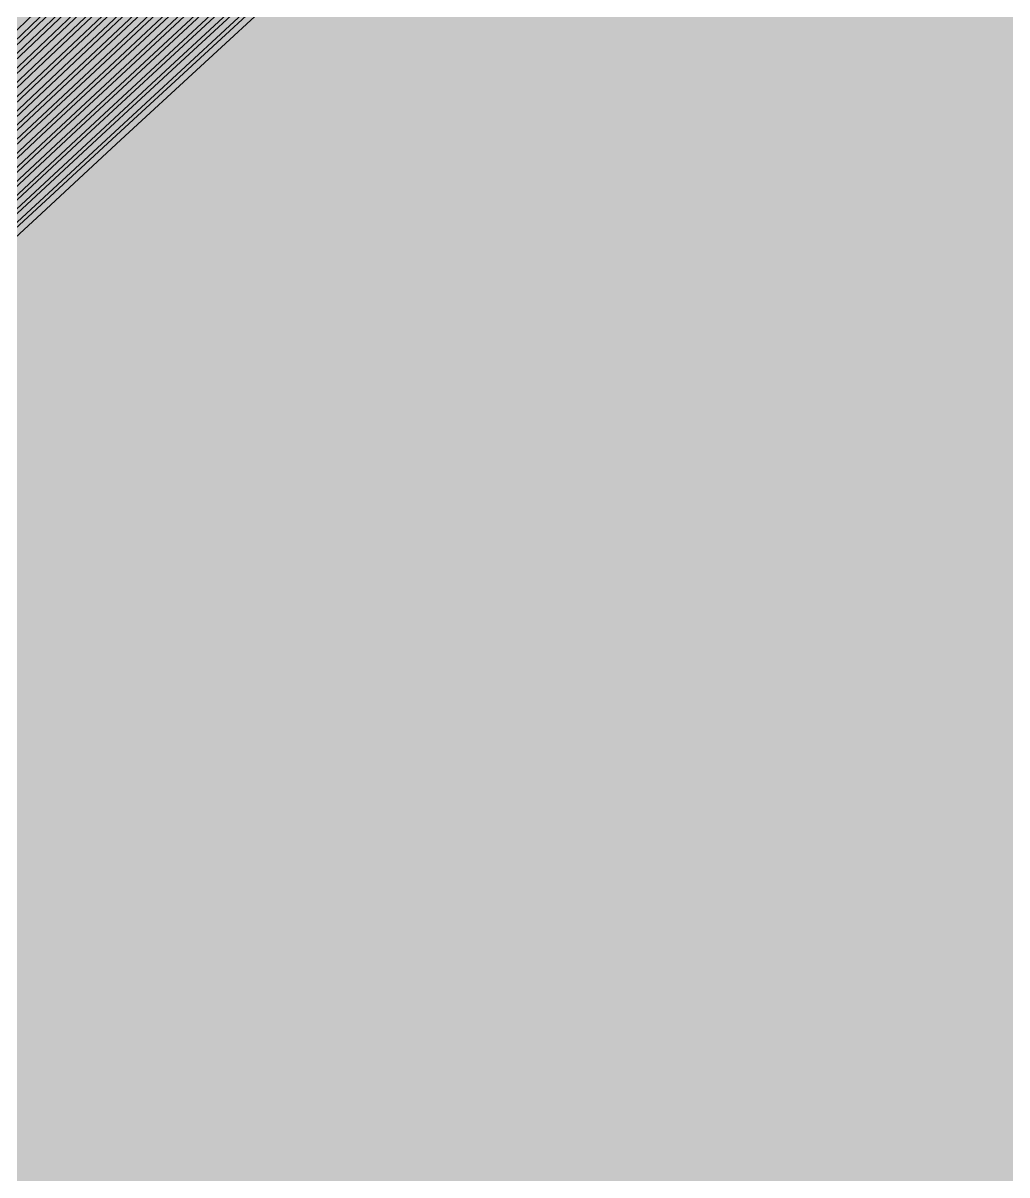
# Model space of a CAD drawing. Header units: metres. Extents: x -7231 to 10969, y -37556 to 1873.
# Drawn here: x 3597.9 to 3899.1, y -18804.6 to -18451.9 of the extents above; entities that cross this region are included whole.
import ezdxf

# ---------------------------------------------------------------- set-up
doc = ezdxf.new("R2010")
doc.units = ezdxf.units.M
for name, color, linetype in [('Metal1', 4, 'CONTINUOUS'), ('Metal2', 3, 'CONTINUOUS'), ('Polyimide', 7, 'CONTINUOUS')]:
    doc.layers.add(name, color=color, linetype=linetype)

msp = doc.modelspace()

# ---------------------------------------------------------------- hatches: boundary and pattern name
at = {"layer": 'Polyimide'}
msp.add_hatch(color=7, dxfattribs=at).paths.add_polyline_path([(4065.69, -468), (4066.67, -501.99), (4068.51, -535.99), (4071.41, -569.99), (4075.54, -603.99), (4081.04, -637.99), (4088.01, -671.99), (4096.52, -705.98), (4106.62, -739.98), (4118.33, -773.98), (4131.63, -807.98), (4146.49, -841.98), (4162.87, -875.98), (4180.68, -909.97), (4199.83, -943.97), (4220.22, -977.97), (4241.73, -1011.97), (4264.21, -1045.97), (4287.52, -1079.96), (4311.51, -1113.96), (4336.01, -1147.96), (4360.86, -1181.96), (4385.88, -1215.96), (4410.89, -1249.96), (4435.74, -1283.95), (4460.24, -1317.95), (4484.23, -1351.95), (4507.54, -1385.95), (4530.02, -1419.95), (4551.53, -1453.94), (4571.92, -1487.94), (4591.07, -1521.94), (4608.88, -1555.94), (4625.26, -1589.94), (4640.12, -1623.94), (4653.42, -1657.93), (4665.13, -1691.93), (4675.23, -1725.93), (4683.74, -1759.93), (4690.71, -1793.93), (4696.21, -1827.93), (4700.34, -1861.92), (4703.24, -1895.92), (4705.08, -1929.92), (4706.06, -1963.92), (4706.44, -1997.92), (4706.5, -2031.91), (4706.5, -4793.02), (4709.95, -4838.39), (4720.22, -4882.71), (4737.08, -4924.98), (4760.13, -4964.2), (4788.85, -4999.49), (4822.58, -5030.03), (4860.53, -5055.12), (4901.85, -5074.18), (4901.85, -5074.18), (4970.68, -5105.23), (5034.7, -5145.26), (5092.76, -5193.54), (5143.8, -5249.19), (5186.89, -5311.2), (5221.24, -5378.44), (5246.23, -5449.69), (5261.41, -5523.66), (5266.5, -5599), (5261.41, -5674.34), (5246.23, -5748.31), (5221.24, -5819.56), (5186.89, -5886.8), (5143.8, -5948.81), (5092.76, -6004.46), (5034.7, -6052.74), (4970.68, -6092.77), (4901.85, -6123.82), (4860.53, -6142.88), (4822.58, -6167.97), (4788.85, -6198.51), (4760.13, -6233.8), (4737.08, -6273.02), (4720.22, -6315.29), (4709.95, -6359.61), (4706.5, -6404.98), (4706.5, -9221.52), (4709.95, -9266.88), (4720.22, -9311.21), (4737.08, -9353.47), (4760.13, -9392.7), (4788.85, -9427.98), (4822.58, -9458.52), (4860.53, -9483.61), (4901.85, -9502.67), (4970.68, -9533.72), (5034.7, -9573.75), (5092.76, -9622.03), (5143.8, -9677.68), (5186.89, -9739.69), (5221.24, -9806.94), (5246.23, -9878.19), (5261.41, -9952.16), (5266.5, -10027.49), (5261.41, -10102.83), (5246.23, -10176.8), (5221.24, -10248.05), (5186.89, -10315.3), (5143.8, -10377.31), (5092.76, -10432.96), (5034.7, -10481.24), (4970.68, -10521.27), (4901.85, -10552.32), (4860.53, -10571.38), (4822.58, -10596.46), (4788.85, -10627), (4760.13, -10662.29), (4737.08, -10701.52), (4720.22, -10743.78), (4709.95, -10788.1), (4706.5, -10833.47), (4706.5, -13650.01), (4709.95, -13695.38), (4720.22, -13739.7), (4737.08, -13781.96), (4760.13, -13821.19), (4788.85, -13856.48), (4822.58, -13887.02), (4860.53, -13912.11), (4901.85, -13931.17), (4970.68, -13962.22), (5034.7, -14002.25), (5092.76, -14050.53), (5143.8, -14106.18), (5186.89, -14168.19), (5221.24, -14235.43), (5246.23, -14306.68), (5261.41, -14380.65), (5266.5, -14455.99), (5261.41, -14531.33), (5246.23, -14605.29), (5221.24, -14676.55), (5186.89, -14743.79), (5143.8, -14805.8), (5092.76, -14861.45), (5034.7, -14909.73), (4970.68, -14949.76), (4901.85, -14980.81), (4860.53, -14999.87), (4822.58, -15024.96), (4788.85, -15055.5), (4760.13, -15090.79), (4737.08, -15130.01), (4720.22, -15172.27), (4709.95, -15216.6), (4706.5, -15261.97), (4706.5, -15455.99), (4720.95, -15750.04), (4764.14, -16041.26), (4835.68, -16326.84), (4934.86, -16604.04), (5060.74, -16870.18), (5212.09, -17122.7), (5387.47, -17359.17), (5585.18, -17577.31), (5803.32, -17775.02), (6039.79, -17950.4), (6292.31, -18101.75), (6558.45, -18227.63), (6835.65, -18326.81), (7121.23, -18398.34), (7412.45, -18441.54), (7706.5, -18455.99), (9969.01, -18455.99), (10047.42, -18459.84), (10125.08, -18471.36), (10201.23, -18490.44), (10275.15, -18516.89), (10346.12, -18550.45), (10413.46, -18590.81), (10476.52, -18637.58), (10534.69, -18690.3), (10587.41, -18748.47), (10634.18, -18811.53), (10674.54, -18878.87), (10708.11, -18949.84), (10734.56, -19023.76), (10753.63, -19099.92), (10765.15, -19177.58), (10769.01, -19255.99), (10769.01, -20895.8), (10730.24, -20951.41), (10694.6, -21009.08), (10662.21, -21068.63), (10633.17, -21129.89), (10607.55, -21192.66), (10585.45, -21256.74), (10566.93, -21321.96), (10552.05, -21388.09), (10540.84, -21454.95), (10533.35, -21522.33), (10529.6, -21590.02), (10529.6, -21657.81), (10533.35, -21725.5), (10540.84, -21792.87), (10552.05, -21859.73), (10566.93, -21925.87), (10585.45, -21991.08), (10607.55, -22055.17), (10633.17, -22117.94), (10662.21, -22179.19), (10694.6, -22238.74), (10730.24, -22296.41), (10769.01, -22352.03), (10769.01, -32454.24), (10728.74, -32510.49), (10691.72, -32568.92), (10658.05, -32629.35), (10627.85, -32691.58), (10601.2, -32755.42), (10578.21, -32820.67), (10558.93, -32887.1), (10543.44, -32954.52), (10531.77, -33022.71), (10523.97, -33091.44), (10520.07, -33160.51), (10520.07, -33229.69), (10523.97, -33298.75), (10531.77, -33367.49), (10543.44, -33435.67), (10558.93, -33503.09), (10578.21, -33569.53), (10601.2, -33634.77), (10627.85, -33698.61), (10658.05, -33760.85), (10691.72, -33821.28), (10728.74, -33879.71), (10769.01, -33935.96), (10769.01, -36556), (10765.15, -36634.41), (10753.63, -36712.07), (10734.56, -36788.23), (10708.11, -36862.15), (10674.54, -36933.12), (10634.18, -37000.46), (10587.41, -37063.51), (10534.69, -37121.69), (10476.52, -37174.41), (10413.46, -37221.18), (10346.12, -37261.54), (10275.15, -37295.1), (10201.23, -37321.55), (10125.08, -37340.63), (10047.42, -37352.15), (9969.01, -37356), (-6231.01, -37356), (-6309.42, -37352.15), (-6387.08, -37340.63), (-6463.23, -37321.55), (-6537.15, -37295.1), (-6608.12, -37261.54), (-6675.46, -37221.18), (-6738.52, -37174.41), (-6796.69, -37121.69), (-6849.41, -37063.51), (-6896.18, -37000.46), (-6936.54, -36933.12), (-6970.11, -36862.15), (-6996.56, -36788.23), (-7015.63, -36712.07), (-7027.15, -36634.41), (-7031.01, -36556), (-7031.01, -33936), (-6990.74, -33879.75), (-6953.7, -33821.31), (-6920.03, -33760.88), (-6889.82, -33698.64), (-6863.18, -33634.8), (-6840.18, -33569.55), (-6820.9, -33503.11), (-6805.4, -33435.69), (-6793.74, -33367.49), (-6785.94, -33298.75), (-6782.03, -33229.68), (-6782.03, -33160.5), (-6785.94, -33091.43), (-6793.74, -33022.69), (-6805.4, -32954.5), (-6820.9, -32887.07), (-6840.18, -32820.63), (-6863.18, -32755.39), (-6889.82, -32691.54), (-6920.03, -32629.3), (-6953.7, -32568.87), (-6990.74, -32510.43), (-7031.01, -32454.18), (-7031.01, -22364.83), (-6990.74, -22308.58), (-6953.7, -22250.14), (-6920.03, -22189.71), (-6889.82, -22127.47), (-6863.18, -22063.62), (-6840.18, -21998.38), (-6820.9, -21931.94), (-6805.4, -21864.51), (-6793.74, -21796.32), (-6785.94, -21727.58), (-6782.03, -21658.51), (-6782.03, -21589.33), (-6785.94, -21520.26), (-6793.74, -21451.52), (-6805.4, -21383.32), (-6820.9, -21315.9), (-6840.18, -21249.46), (-6863.18, -21184.21), (-6889.82, -21120.37), (-6920.03, -21058.13), (-6953.7, -20997.7), (-6990.74, -20939.26), (-7031.01, -20883.01), (-7031.01, -19255.99), (-7027.15, -19177.58), (-7015.63, -19099.92), (-6996.56, -19023.76), (-6970.11, -18949.84), (-6936.54, -18878.87), (-6896.18, -18811.53), (-6849.41, -18748.47), (-6796.69, -18690.3), (-6738.52, -18637.58), (-6675.46, -18590.81), (-6608.12, -18550.45), (-6537.15, -18516.89), (-6463.23, -18490.44), (-6387.08, -18471.36), (-6309.42, -18459.84), (-6231.01, -18455.99), (-3968.5, -18455.99), (-3674.45, -18441.54), (-3383.23, -18398.34), (-3097.65, -18326.81), (-2820.45, -18227.63), (-2554.31, -18101.75), (-2301.79, -17950.4), (-2065.32, -17775.02), (-1847.18, -17577.31), (-1649.47, -17359.17), (-1474.09, -17122.7), (-1322.74, -16870.18), (-1196.86, -16604.04), (-1097.68, -16326.84), (-1026.14, -16041.26), (-982.95, -15750.04), (-968.5, -15455.99), (-968.5, -15261.97), (-971.95, -15216.6), (-982.22, -15172.27), (-999.08, -15130.01), (-1022.13, -15090.79), (-1050.85, -15055.5), (-1084.58, -15024.96), (-1122.53, -14999.87), (-1163.85, -14980.81), (-1232.68, -14949.76), (-1296.7, -14909.73), (-1354.76, -14861.45), (-1405.8, -14805.8), (-1448.89, -14743.79), (-1483.24, -14676.55), (-1508.23, -14605.29), (-1523.41, -14531.33), (-1528.5, -14455.99), (-1523.41, -14380.65), (-1508.23, -14306.68), (-1483.24, -14235.43), (-1448.89, -14168.19), (-1405.8, -14106.18), (-1354.76, -14050.53), (-1296.7, -14002.25), (-1232.68, -13962.22), (-1163.85, -13931.17), (-1122.53, -13912.11), (-1084.58, -13887.02), (-1050.85, -13856.48), (-1022.13, -13821.19), (-999.08, -13781.96), (-982.22, -13739.7), (-971.95, -13695.38), (-968.5, -13650.01), (-968.5, -12309.64), (-971.95, -12264.27), (-982.22, -12219.94), (-999.08, -12177.68), (-1022.13, -12138.46), (-1050.85, -12103.17), (-1084.58, -12072.63), (-1122.53, -12047.54), (-1163.85, -12028.48), (-1232.68, -11997.43), (-1296.7, -11957.4), (-1354.76, -11909.12), (-1405.8, -11853.47), (-1448.89, -11791.46), (-1483.24, -11724.22), (-1508.23, -11652.96), (-1523.41, -11579), (-1528.5, -11503.66), (-1523.41, -11428.32), (-1508.23, -11354.35), (-1483.24, -11283.1), (-1448.89, -11215.86), (-1405.8, -11153.85), (-1354.76, -11098.2), (-1296.7, -11049.92), (-1232.68, -11009.89), (-1163.85, -10978.84), (-1122.53, -10959.78), (-1084.58, -10934.69), (-1050.85, -10904.15), (-1022.13, -10868.86), (-999.08, -10829.63), (-982.22, -10787.37), (-971.95, -10743.05), (-968.5, -10697.68), (-968.5, -9357.31), (-971.95, -9311.94), (-982.22, -9267.62), (-999.08, -9225.35), (-1022.13, -9186.13), (-1050.85, -9150.84), (-1084.58, -9120.3), (-1122.53, -9095.21), (-1163.85, -9076.15), (-1163.85, -9076.15), (-1232.68, -9045.1), (-1296.7, -9005.07), (-1354.76, -8956.79), (-1405.8, -8901.14), (-1448.89, -8839.13), (-1483.24, -8771.89), (-1508.23, -8700.64), (-1523.41, -8626.67), (-1528.5, -8551.33), (-1523.41, -8475.99), (-1508.23, -8402.02), (-1483.24, -8330.77), (-1448.89, -8263.53), (-1405.8, -8201.52), (-1354.76, -8145.87), (-1296.7, -8097.59), (-1232.68, -8057.56), (-1163.85, -8026.51), (-1163.85, -8026.51), (-1122.53, -8007.45), (-1084.58, -7982.36), (-1050.85, -7951.82), (-1022.13, -7916.53), (-999.08, -7877.31), (-982.22, -7835.04), (-971.95, -7790.72), (-968.5, -7745.35), (-968.5, -6404.98), (-971.95, -6359.61), (-982.22, -6315.29), (-999.08, -6273.02), (-1022.13, -6233.8), (-1050.85, -6198.51), (-1084.58, -6167.97), (-1122.53, -6142.88), (-1163.85, -6123.82), (-1163.85, -6123.82), (-1232.68, -6092.77), (-1296.7, -6052.74), (-1354.76, -6004.46), (-1405.8, -5948.81), (-1448.89, -5886.8), (-1483.24, -5819.56), (-1508.23, -5748.31), (-1523.41, -5674.34), (-1528.5, -5599), (-1523.41, -5523.66), (-1508.23, -5449.69), (-1483.24, -5378.44), (-1448.89, -5311.2), (-1405.8, -5249.19), (-1354.76, -5193.54), (-1296.7, -5145.26), (-1232.68, -5105.23), (-1163.85, -5074.18), (-1163.85, -5074.18), (-1122.53, -5055.12), (-1084.58, -5030.03), (-1050.85, -4999.49), (-1022.13, -4964.2), (-999.08, -4924.98), (-982.22, -4882.71), (-971.95, -4838.39), (-968.5, -4793.02), (-968.5, -2031.91), (-968.44, -1997.92), (-968.06, -1963.92), (-967.05, -1929.92), (-965.18, -1895.92), (-962.22, -1861.92), (-958.01, -1827.93), (-952.41, -1793.93), (-945.31, -1759.93), (-936.64, -1725.93), (-926.35, -1691.93), (-914.43, -1657.93), (-900.88, -1623.94), (-885.74, -1589.94), (-869.05, -1555.94), (-850.91, -1521.94), (-831.4, -1487.94), (-810.63, -1453.94), (-788.72, -1419.95), (-765.82, -1385.95), (-742.07, -1351.95), (-717.63, -1317.95), (-692.67, -1283.95), (-667.36, -1249.96), (-641.88, -1215.96), (-616.39, -1181.96), (-591.08, -1147.96), (-566.12, -1113.96), (-541.68, -1079.96), (-517.93, -1045.97), (-495.03, -1011.97), (-473.12, -977.97), (-452.35, -943.97), (-432.84, -909.97), (-414.7, -875.98), (-398.01, -841.98), (-382.87, -807.98), (-369.32, -773.98), (-357.4, -739.98), (-347.11, -705.98), (-338.44, -671.99), (-331.34, -637.99), (-325.74, -603.99), (-321.53, -569.99), (-318.57, -535.99), (-316.7, -501.99), (-315.69, -468), (-315.31, -434), (-315.25, -400), (-315.25, 401), (-315.25, 451), (-315.25, 1644), (-270.25, 1644), (-270.03, 1637.13), (-269.35, 1630.29), (-268.23, 1623.52), (-266.67, 1616.82), (-264.68, 1610.25), (-262.26, 1603.82), (-259.42, 1597.56), (-256.18, 1591.5), (-252.55, 1585.67), (-248.55, 1580.08), (-244.19, 1574.77), (-239.5, 1569.75), (-234.48, 1565.06), (-229.17, 1560.7), (-223.58, 1556.7), (-217.75, 1553.07), (-211.69, 1549.83), (-205.43, 1546.99), (-199, 1544.57), (-192.43, 1542.58), (-185.73, 1541.02), (-178.96, 1539.9), (-172.12, 1539.22), (-165.25, 1539), (-158.38, 1539.22), (-151.54, 1539.9), (-144.77, 1541.02), (-138.07, 1542.58), (-131.5, 1544.57), (-125.07, 1546.99), (-118.81, 1549.83), (-112.75, 1553.07), (-106.92, 1556.7), (-101.33, 1560.7), (-96.02, 1565.06), (-91, 1569.75), (-86.31, 1574.77), (-81.95, 1580.08), (-77.95, 1585.67), (-74.32, 1591.5), (-71.08, 1597.56), (-68.24, 1603.82), (-65.82, 1610.25), (-63.83, 1616.82), (-62.27, 1623.52), (-61.15, 1630.29), (-60.47, 1637.13), (-60.25, 1644), (1853, 1644), (1853, 1573), (3815.25, 1573), (3815.46, 1579.54), (3816.11, 1586.05), (3817.17, 1592.51), (3818.66, 1598.88), (3820.56, 1605.14), (3822.86, 1611.27), (3825.56, 1617.23), (3828.65, 1623), (3832.1, 1628.56), (3835.91, 1633.88), (3840.07, 1638.93), (3844.54, 1643.71), (3849.32, 1648.18), (3854.37, 1652.34), (3859.69, 1656.15), (3865.25, 1659.6), (3871.02, 1662.69), (3876.98, 1665.39), (3883.11, 1667.69), (3889.37, 1669.59), (3895.74, 1671.08), (3902.2, 1672.14), (3908.71, 1672.79), (3915.25, 1673), (3921.79, 1672.79), (3928.3, 1672.14), (3934.76, 1671.08), (3941.13, 1669.59), (3947.39, 1667.69), (3953.52, 1665.39), (3959.48, 1662.69), (3965.25, 1659.6), (3970.81, 1656.15), (3976.13, 1652.34), (3981.18, 1648.18), (3985.96, 1643.71), (3990.43, 1638.93), (3994.59, 1633.88), (3998.4, 1628.56), (4001.85, 1623), (4004.94, 1617.23), (4007.64, 1611.27), (4009.94, 1605.14), (4011.84, 1598.88), (4013.33, 1592.51), (4014.39, 1586.05), (4015.04, 1579.54), (4015.25, 1573), (4065.25, 1573), (4065.25, 451), (4065.25, 401), (4065.25, -400), (4065.31, -434), (4065.69, -468)])

# ---------------------------------------------------------------- linework, layer by layer
at = {"layer": 'Metal1'}
for points in [[(3349.25, -19211.9), (3349.99, -18721.08), (3350.93, -18711.85), (3351.85, -18702.8), (3352.81, -18698.1), (3361.44, -18682.48), (3378.46, -18666.22), (3402.01, -18643.72), (3425.56, -18621.22), (3449.11, -18598.72), (3472.66, -18576.22), (3496.21, -18553.72), (3519.76, -18531.22), (3543.31, -18508.72), (3566.87, -18486.22), (3590.42, -18463.72), (3613.97, -18441.22)], [(3357.25, -19211.9), (3357.99, -18721.08), (3358.94, -18711.85), (3359.86, -18702.8), (3360.82, -18698.1), (3369.48, -18682.5), (3386.61, -18666.22), (3410.29, -18643.72), (3433.97, -18621.22), (3457.64, -18598.72), (3481.32, -18576.22), (3505, -18553.72), (3528.68, -18531.22), (3552.36, -18508.72), (3576.04, -18486.22), (3599.71, -18463.71), (3623.39, -18441.21)], [(3365.25, -19211.9), (3365.99, -18721.09), (3366.94, -18711.85), (3367.87, -18702.79), (3368.84, -18698.09), (3377.53, -18682.51), (3394.76, -18666.22), (3418.57, -18643.72), (3442.37, -18621.22), (3466.18, -18598.72), (3489.99, -18576.22), (3513.79, -18553.72), (3537.6, -18531.22), (3561.4, -18508.71), (3585.21, -18486.21), (3609.01, -18463.71), (3632.82, -18441.21)], [(3373.25, -19211.9), (3373.99, -18721.09), (3374.95, -18711.85), (3375.88, -18702.79), (3376.85, -18698.09), (3385.57, -18682.53), (3402.92, -18666.22), (3426.85, -18643.72), (3450.78, -18621.22), (3474.72, -18598.72), (3498.65, -18576.21), (3522.58, -18553.71), (3546.51, -18531.21), (3570.45, -18508.71), (3594.38, -18486.21), (3618.31, -18463.71), (3642.24, -18441.21)], [(3381.25, -19211.9), (3381.99, -18721.09), (3382.95, -18711.84), (3383.89, -18702.79), (3384.87, -18698.09), (3393.61, -18682.54), (3411.07, -18666.22), (3435.13, -18643.71), (3459.19, -18621.21), (3483.25, -18598.71), (3507.31, -18576.21), (3531.37, -18553.71), (3555.43, -18531.21), (3579.49, -18508.71), (3603.55, -18486.21), (3627.61, -18463.71), (3651.67, -18441.21)], [(3389.25, -19211.9), (3389.99, -18721.09), (3390.96, -18711.84), (3391.9, -18702.79), (3392.88, -18698.09), (3401.66, -18682.56), (3419.23, -18666.21), (3443.41, -18643.71), (3467.6, -18621.21), (3491.79, -18598.71), (3515.97, -18576.21), (3540.16, -18553.71), (3564.35, -18531.21), (3588.53, -18508.71), (3612.72, -18486.21), (3636.91, -18463.71), (3661.09, -18441.21)], [(3397.25, -19211.9), (3397.99, -18721.09), (3398.96, -18711.84), (3399.91, -18702.79), (3400.9, -18698.09), (3409.7, -18682.57), (3427.38, -18666.21), (3451.69, -18643.71), (3476.01, -18621.21), (3500.32, -18598.71), (3524.63, -18576.21), (3548.95, -18553.71), (3573.26, -18531.21), (3597.58, -18508.71), (3621.89, -18486.21), (3646.2, -18463.71), (3670.52, -18441.21)], [(3615.35, -18442.66), (3591.8, -18465.16), (3568.25, -18487.66), (3544.7, -18510.16), (3521.14, -18532.66), (3497.59, -18555.17), (3474.04, -18577.67), (3450.49, -18600.17), (3426.94, -18622.67), (3403.39, -18645.17), (3379.84, -18667.67), (3363.04, -18683.72), (3354.71, -18698.8), (3353.83, -18703.1), (3352.92, -18712.05), (3352.01, -18721.18), (3352.75, -19211.9)], [(3624.77, -18442.66), (3601.09, -18465.16), (3577.41, -18487.67), (3553.74, -18510.17), (3530.06, -18532.67), (3506.38, -18555.17), (3482.7, -18577.67), (3459.02, -18600.17), (3435.34, -18622.67), (3411.67, -18645.17), (3387.99, -18667.67), (3371.08, -18683.74), (3362.72, -18698.8), (3361.84, -18703.1), (3360.93, -18712.05), (3360.01, -18721.19), (3360.75, -19211.9)], [(3634.19, -18442.67), (3610.39, -18465.17), (3586.58, -18487.67), (3562.78, -18510.17), (3538.97, -18532.67), (3515.16, -18555.17), (3491.36, -18577.67), (3467.55, -18600.17), (3443.75, -18622.67), (3419.94, -18645.17), (3396.14, -18667.67), (3379.12, -18683.76), (3370.74, -18698.8), (3369.85, -18703.1), (3368.93, -18712.05), (3368.01, -18721.19), (3368.75, -19211.9)], [(3643.61, -18442.67), (3619.68, -18465.17), (3595.75, -18487.67), (3571.82, -18510.17), (3547.88, -18532.67), (3523.95, -18555.17), (3500.02, -18577.67), (3476.09, -18600.17), (3452.15, -18622.67), (3428.22, -18645.17), (3404.29, -18667.67), (3387.16, -18683.77), (3378.75, -18698.8), (3377.86, -18703.1), (3376.94, -18712.05), (3376.01, -18721.19), (3376.75, -19211.9)], [(3653.03, -18442.67), (3628.97, -18465.17), (3604.91, -18487.67), (3580.86, -18510.17), (3556.8, -18532.67), (3532.74, -18555.17), (3508.68, -18577.67), (3484.62, -18600.17), (3460.56, -18622.68), (3436.5, -18645.18), (3412.44, -18667.68), (3395.21, -18683.79), (3386.76, -18698.8), (3385.87, -18703.1), (3384.94, -18712.05), (3384.01, -18721.19), (3384.75, -19211.9)], [(3662.46, -18442.67), (3638.27, -18465.17), (3614.08, -18487.67), (3589.9, -18510.17), (3565.71, -18532.67), (3541.52, -18555.17), (3517.33, -18577.68), (3493.15, -18600.18), (3468.96, -18622.68), (3444.77, -18645.18), (3420.59, -18667.68), (3403.25, -18683.81), (3394.78, -18698.8), (3393.88, -18703.1), (3392.95, -18712.05), (3392.01, -18721.2), (3392.75, -19211.9)], [(3671.88, -18442.67), (3647.56, -18465.17), (3623.25, -18487.67), (3598.94, -18510.18), (3574.62, -18532.68), (3550.31, -18555.18), (3525.99, -18577.68), (3501.68, -18600.18), (3477.37, -18622.68), (3453.05, -18645.18), (3428.74, -18667.68), (3411.29, -18683.83), (3402.79, -18698.81), (3401.89, -18703.1), (3400.95, -18712.05), (3400.01, -18721.2), (3400.75, -19211.9)]]:
    msp.add_lwpolyline(points, dxfattribs=at)
at = {"layer": 'Metal2'}
for points in [[(3345.25, -19211.9), (3345.99, -18721.08), (3346.93, -18711.85), (3347.84, -18702.8), (3348.8, -18698.1), (3357.41, -18682.48), (3374.38, -18666.22), (3397.87, -18643.72), (3421.35, -18621.22), (3444.84, -18598.72), (3468.33, -18576.22), (3491.82, -18553.72), (3515.3, -18531.22), (3538.79, -18508.72), (3562.28, -18486.22), (3585.77, -18463.72), (3609.25, -18441.22)], [(3353.25, -19211.9), (3353.99, -18721.08), (3354.94, -18711.85), (3355.85, -18702.8), (3356.82, -18698.1), (3365.46, -18682.49), (3382.53, -18666.22), (3406.15, -18643.72), (3429.76, -18621.22), (3453.38, -18598.72), (3476.99, -18576.22), (3500.61, -18553.72), (3524.22, -18531.22), (3547.84, -18508.72), (3571.45, -18486.22), (3595.07, -18463.72), (3618.68, -18441.22)], [(3361.25, -19211.9), (3361.99, -18721.08), (3362.94, -18711.85), (3363.86, -18702.8), (3364.83, -18698.09), (3373.5, -18682.51), (3390.69, -18666.22), (3414.43, -18643.72), (3438.17, -18621.22), (3461.91, -18598.72), (3485.65, -18576.22), (3509.4, -18553.72), (3533.14, -18531.22), (3556.88, -18508.72), (3580.62, -18486.21), (3604.36, -18463.71), (3628.11, -18441.21)], [(3369.25, -19211.9), (3369.99, -18721.09), (3370.95, -18711.85), (3371.87, -18702.79), (3372.85, -18698.09), (3381.55, -18682.52), (3398.84, -18666.22), (3422.71, -18643.72), (3446.58, -18621.22), (3470.45, -18598.72), (3494.32, -18576.22), (3518.19, -18553.71), (3542.05, -18531.21), (3565.92, -18508.71), (3589.79, -18486.21), (3613.66, -18463.71), (3637.53, -18441.21)], [(3377.25, -19211.9), (3377.99, -18721.09), (3378.95, -18711.84), (3379.88, -18702.79), (3380.86, -18698.09), (3389.59, -18682.53), (3406.99, -18666.22), (3430.99, -18643.72), (3454.99, -18621.22), (3478.98, -18598.71), (3502.98, -18576.21), (3526.98, -18553.71), (3550.97, -18531.21), (3574.97, -18508.71), (3598.96, -18486.21), (3622.96, -18463.71), (3646.96, -18441.21)], [(3385.25, -19211.9), (3385.99, -18721.09), (3386.96, -18711.84), (3387.89, -18702.79), (3388.88, -18698.09), (3397.64, -18682.55), (3415.15, -18666.21), (3439.27, -18643.71), (3463.39, -18621.21), (3487.52, -18598.71), (3511.64, -18576.21), (3535.76, -18553.71), (3559.89, -18531.21), (3584.01, -18508.71), (3608.13, -18486.21), (3632.26, -18463.71), (3656.38, -18441.21)], [(3393.25, -19211.9), (3393.99, -18721.09), (3394.96, -18711.84), (3395.9, -18702.79), (3396.89, -18698.09), (3405.68, -18682.56), (3423.3, -18666.21), (3447.55, -18643.71), (3471.8, -18621.21), (3496.05, -18598.71), (3520.3, -18576.21), (3544.55, -18553.71), (3568.8, -18531.21), (3593.05, -18508.71), (3617.31, -18486.21), (3641.56, -18463.71), (3665.81, -18441.21)], [(3401.25, -19211.9), (3401.99, -18721.09), (3402.97, -18711.84), (3403.91, -18702.79), (3404.91, -18698.09), (3413.72, -18682.58), (3431.46, -18666.21), (3455.83, -18643.71), (3480.21, -18621.21), (3504.59, -18598.71), (3528.97, -18576.21), (3553.34, -18553.71), (3577.72, -18531.21), (3602.1, -18508.71), (3626.48, -18486.21), (3650.85, -18463.71), (3675.23, -18441.2)], [(3610.64, -18442.66), (3587.15, -18465.16), (3563.66, -18487.66), (3540.18, -18510.16), (3516.69, -18532.66), (3493.2, -18555.16), (3469.71, -18577.67), (3446.23, -18600.17), (3422.74, -18622.67), (3399.25, -18645.17), (3375.76, -18667.67), (3359.02, -18683.71), (3350.7, -18698.8), (3349.82, -18703.1), (3348.92, -18712.05), (3348.01, -18721.18), (3348.75, -19211.9)], [(3620.06, -18442.66), (3596.45, -18465.16), (3572.83, -18487.66), (3549.22, -18510.17), (3525.6, -18532.67), (3501.99, -18555.17), (3478.37, -18577.67), (3454.76, -18600.17), (3431.14, -18622.67), (3407.53, -18645.17), (3383.91, -18667.67), (3367.06, -18683.73), (3358.71, -18698.8), (3357.83, -18703.1), (3356.93, -18712.05), (3356.01, -18721.19), (3356.75, -19211.9)], [(3629.48, -18442.67), (3605.74, -18465.17), (3582, -18487.67), (3558.26, -18510.17), (3534.51, -18532.67), (3510.77, -18555.17), (3487.03, -18577.67), (3463.29, -18600.17), (3439.55, -18622.67), (3415.8, -18645.17), (3392.06, -18667.67), (3375.1, -18683.75), (3366.73, -18698.8), (3365.84, -18703.1), (3364.93, -18712.05), (3364.01, -18721.19), (3364.75, -19211.9)], [(3638.9, -18442.67), (3615.03, -18465.17), (3591.16, -18487.67), (3567.3, -18510.17), (3543.43, -18532.67), (3519.56, -18555.17), (3495.69, -18577.67), (3471.82, -18600.17), (3447.95, -18622.67), (3424.08, -18645.17), (3400.21, -18667.67), (3383.14, -18683.76), (3374.74, -18698.8), (3373.85, -18703.1), (3372.94, -18712.05), (3372.01, -18721.19), (3372.75, -19211.9)], [(3648.32, -18442.67), (3624.33, -18465.17), (3600.33, -18487.67), (3576.34, -18510.17), (3552.34, -18532.67), (3528.34, -18555.17), (3504.35, -18577.67), (3480.35, -18600.17), (3456.35, -18622.67), (3432.36, -18645.17), (3408.36, -18667.68), (3391.19, -18683.78), (3382.76, -18698.8), (3381.86, -18703.1), (3380.94, -18712.05), (3380.01, -18721.19), (3380.75, -19211.9)], [(3657.75, -18442.67), (3633.62, -18465.17), (3609.5, -18487.67), (3585.38, -18510.17), (3561.25, -18532.67), (3537.13, -18555.17), (3513.01, -18577.67), (3488.88, -18600.18), (3464.76, -18622.68), (3440.64, -18645.18), (3416.51, -18667.68), (3399.23, -18683.8), (3390.77, -18698.8), (3389.87, -18703.1), (3388.95, -18712.05), (3388.01, -18721.19), (3388.75, -19211.9)], [(3667.17, -18442.67), (3642.92, -18465.17), (3618.67, -18487.67), (3594.42, -18510.17), (3570.16, -18532.67), (3545.91, -18555.18), (3521.66, -18577.68), (3497.41, -18600.18), (3473.16, -18622.68), (3448.91, -18645.18), (3424.66, -18667.68), (3407.27, -18683.82), (3398.79, -18698.8), (3397.88, -18703.1), (3396.95, -18712.05), (3396.01, -18721.2), (3396.75, -19211.9)], [(3676.59, -18442.67), (3652.21, -18465.17), (3627.83, -18487.68), (3603.46, -18510.18), (3579.08, -18532.68), (3554.7, -18555.18), (3530.32, -18577.68), (3505.95, -18600.18), (3481.57, -18622.68), (3457.19, -18645.18), (3432.81, -18667.68), (3415.31, -18683.84), (3406.8, -18698.81), (3405.89, -18703.1), (3404.96, -18712.05), (3404.01, -18721.2), (3404.75, -19211.9)]]:
    msp.add_lwpolyline(points, dxfattribs=at)

doc.saveas('drawing.dxf')
